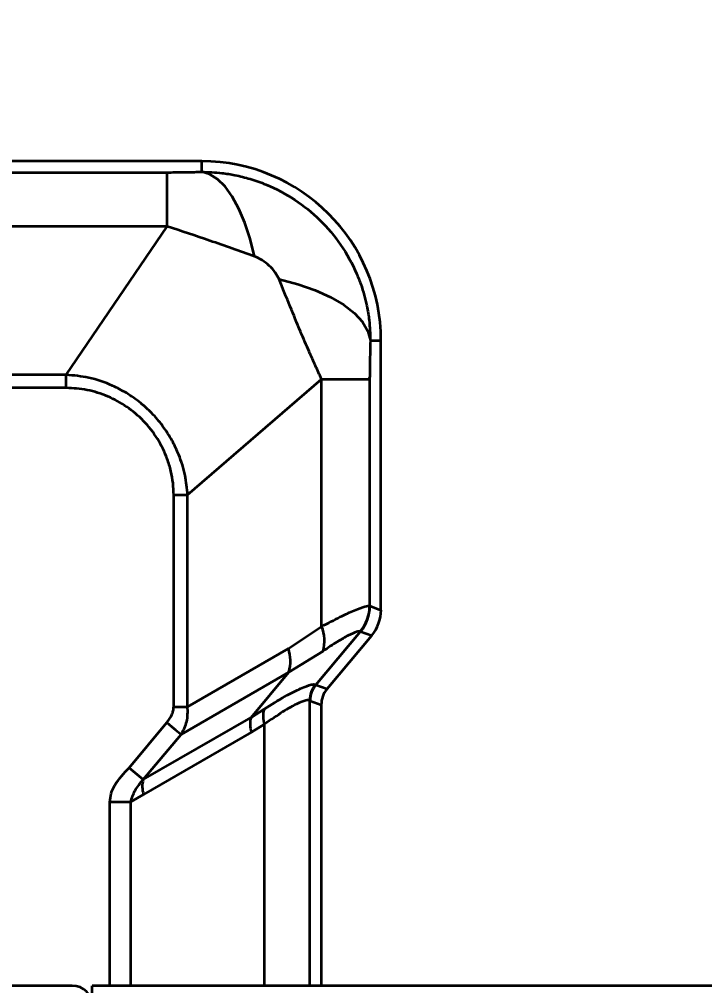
# Model space of a CAD drawing. Header units: millimetres. Extents: x 0 to 420, y 0 to 297.
# Drawn here: x 304.464 to 305.152, y 151.446 to 152.416 of the extents above; entities that cross this region are included whole.
import ezdxf

# ---------------------------------------------------------------- set-up
doc = ezdxf.new("R2010")
doc.units = ezdxf.units.MM
doc.layers.add('尺寸线层', color=150, linetype='Continuous')
doc.styles.add('SLDTEXTSTYLE2', font='TXT', dxfattribs={"width": 0.7})
doc.dimstyles.new('SLDDIMSTYLE0', dxfattribs={"dimtxt": 3.5, "dimasz": 3.302, "dimexe": 0, "dimexo": 0.0625, "dimgap": 0.875, "dimtad": 1, "dimdec": 1, "dimlfac": 100, "dimrnd": 1e-09, "dimzin": 12, "dimdsep": 46, "dimtxsty": 'SLDTEXTSTYLE2', "dimsah": 1, "dimcen": 0.09, "dimadec": 0, "dimazin": 3, "dimtfac": 1, "dimtdec": 3, "dimtofl": 0, "dimtmove": 0, "dimatfit": 3, "dimfxl": 0, "dimfrac": 2, "dimtolj": 1, "dimtzin": 12, "dimarcsym": 0})

# ---------------------------------------------------------------- blocks, each defined once
blk = doc.blocks.new('_D')
at = {"layer": '尺寸线层'}
for p, q in [((291.94307, 202.64124), (364.68758, 202.64124)), ((363.68758, 202.64124), (363.68758, 128.58016)), ((326.11667, 128.58016), (364.68758, 128.58016))]:
    blk.add_line(p, q, dxfattribs=at)
for points in [[(363.68758, 202.64124), (363.17958, 199.33924), (364.19558, 199.33924)], [(363.68758, 128.58016), (364.19558, 131.88216), (363.17958, 131.88216)]]:
    blk.add_solid(points, dxfattribs=at)
at = {"layer": '尺寸线层', "insert": (359.17585, 158.53763), "char_height": 3.5, "attachment_point": 1, "rotation": 90, "style": 'SLDTEXTSTYLE2'}
blk.add_mtext('7406.11', dxfattribs=at)

msp = doc.modelspace()

# ---------------------------------------------------------------- linework, layer by layer
at = {"color": 7, "linetype": 'Continuous', "lineweight": 35}
for p, q in [((304.64702, 152.27319), (304.37293, 152.27319)), ((304.64702, 152.26253), (304.64702, 152.27319)), ((304.37698, 152.26205), (304.61241, 152.26205)), ((304.61241, 152.20775), (304.61241, 152.26205)), ((304.61241, 152.20775), (304.36004, 152.20775)), ((304.51088, 152.05885), (304.61241, 152.20775)), ((304.81634, 152.09319), (304.82702, 152.09319)), ((304.82702, 151.82273), (304.82702, 152.09319)), ((304.51088, 152.05885), (304.30442, 152.05885)), ((304.51088, 152.04567), (304.51088, 152.05885)), ((304.63285, 151.93822), (304.76733, 152.05433)), ((304.76733, 151.8061), (304.76733, 152.05433)), ((304.81564, 152.05433), (304.81564, 151.82692)), ((304.51088, 152.04567), (304.30442, 152.04567)), ((304.61891, 151.93822), (304.63285, 151.93822)), ((304.61891, 151.72571), (304.61891, 151.93822)), ((304.63285, 151.72571), (304.63285, 151.93822)), ((304.81588, 151.82679), (304.81564, 151.82692)), ((304.81588, 151.82679), (304.82702, 151.82273)), ((304.73404, 151.78414), (304.76733, 151.8061)), ((304.76172, 151.74771), (304.80653, 151.80111)), ((304.80653, 151.80111), (304.80627, 151.80127)), ((304.80653, 151.80111), (304.81768, 151.79706)), ((304.77287, 151.74365), (304.81768, 151.79706)), ((304.63285, 151.72571), (304.73404, 151.78414)), ((304.73456, 151.76032), (304.76882, 151.78146)), ((304.62635, 151.69784), (304.73456, 151.76032)), ((304.69652, 151.71498), (304.73456, 151.76032)), ((304.7613, 151.74798), (304.76172, 151.74771)), ((304.76172, 151.74771), (304.77287, 151.74365)), ((304.75588, 151.73166), (304.75543, 151.73196)), ((304.75543, 151.44569), (304.75543, 151.73196)), ((304.75588, 151.73166), (304.76702, 151.7276)), ((304.61891, 151.72571), (304.63285, 151.72571)), ((304.69652, 151.71498), (304.7096, 151.72323)), ((304.76702, 151.7276), (304.76702, 151.44569)), ((304.58831, 151.65251), (304.69652, 151.71498)), ((304.57411, 151.66442), (304.61215, 151.70975)), ((304.71014, 151.70816), (304.69684, 151.7001)), ((304.71014, 151.44569), (304.71014, 151.70816)), ((304.58831, 151.65251), (304.62635, 151.69784)), ((304.69684, 151.7001), (304.58863, 151.63762)), ((304.57411, 151.66442), (304.58831, 151.65251)), ((304.58863, 151.63762), (304.57576, 151.63019)), ((304.55485, 151.63019), (304.57576, 151.63019)), ((304.55485, 151.44569), (304.55485, 151.63019)), ((304.57576, 151.44569), (304.57576, 151.63019)), ((304.51702, 151.44569), (304.35702, 151.44569)), ((309.13702, 151.44569), (304.53702, 151.44569)), ((304.53702, 151.42569), (304.53702, 151.44569))]:
    msp.add_line(p, q, dxfattribs=at)
at = {"color": 7, "linetype": 'Continuous', "lineweight": 35, "flags": 128}
for points in [[(304.70014, 152.17766), (304.69563, 152.19528), (304.6903, 152.21134), (304.68426, 152.22559), (304.67759, 152.23779), (304.6704, 152.24772), (304.66283, 152.25524), (304.65499, 152.2602), (304.64702, 152.26253)], [(304.72472, 152.15485), (304.74363, 152.14987), (304.76095, 152.14386), (304.77636, 152.13692), (304.78957, 152.12917), (304.80035, 152.12077), (304.80849, 152.11186), (304.81385, 152.10261), (304.81634, 152.09319)], [(304.61215, 151.70975), (304.61441, 151.70785), (304.61663, 151.706), (304.61874, 151.70423), (304.62071, 151.70257), (304.62249, 151.70108), (304.62404, 151.69977), (304.62534, 151.69869), (304.62635, 151.69784)]]:
    msp.add_lwpolyline(points, dxfattribs=at)
at = {"color": 7, "linetype": 'Continuous', "lineweight": 35}
for centre, radius, start, end in [((304.64702, 152.09319), 0.18, 360, 90), ((304.77558, 151.82701), 0.04006, 320.00758, 359.87308), ((304.77582, 151.82683), 0.04006, 320.05864, 359.94136), ((304.73498, 151.79178), 0.03537, 343.03769, 23.86274), ((304.69601, 151.7714), 0.04011, 343.96572, 18.51635), ((304.78046, 151.73188), 0.02503, 139.96787, 179.83387), ((304.78091, 151.73163), 0.02504, 140.05864, 179.94136), ((304.73268, 151.71653), 0.02404, 163.79931, 200.3661), ((304.72061, 151.70806), 0.02507, 163.96574, 198.51637), ((304.6124, 151.64558), 0.02507, 163.96574, 198.51636), ((304.51702, 151.42569), 0.02, 0, 90)]:
    msp.add_arc(centre, radius, start, end, dxfattribs=at)
for centre, major_axis, start_param, end_param in [((304.78697, 151.82277), (0.03765, -0.0137), 5.934618, 6.631752), ((304.79206, 151.72758), (0.02353, -0.00856), 2.793026, 3.49016)]:
    msp.add_ellipse(centre, major_axis=major_axis, ratio=0.998448, start_param=start_param, end_param=end_param, dxfattribs=at)
for points, knots in [([(304.61241, 152.26205), (304.61512, 152.26206), (304.62183, 152.26209), (304.63347, 152.26226), (304.64212, 152.26243), (304.64702, 152.26253)], [0, 0, 0, 0, 0.2265988, 0.561025, 1, 1, 1, 1]), ([(304.64702, 152.26253), (304.6538, 152.26231), (304.66499, 152.26195), (304.68123, 152.25928), (304.69606, 152.25561), (304.71661, 152.24833), (304.7409, 152.23548), (304.76634, 152.21493), (304.78743, 152.18987), (304.79996, 152.16724), (304.80679, 152.14984), (304.81024, 152.13892), (304.81315, 152.12687), (304.81573, 152.11167), (304.81611, 152.1), (304.81634, 152.09319)], [0, 0, 0, 0, 0.0764427, 0.1262367, 0.1853464, 0.2486732, 0.3718969, 0.4934184, 0.6155481, 0.7392606, 0.7832919, 0.8263377, 0.8683979, 0.9232224, 1, 1, 1, 1]), ([(304.70014, 152.17766), (304.68511, 152.18298), (304.65587, 152.19333), (304.62662, 152.20303), (304.61241, 152.20775)], [0, 0, 0, 0, 0.513929, 1, 1, 1, 1]), ([(304.72472, 152.15485), (304.72353, 152.15715), (304.72096, 152.1621), (304.71492, 152.1685), (304.70797, 152.17413), (304.70266, 152.17653), (304.70014, 152.17766)], [0, 0, 0, 0, 0.228464, 0.490672, 0.757738, 1, 1, 1, 1]), ([(304.76733, 152.05433), (304.76533, 152.05881), (304.76128, 152.06787), (304.75561, 152.08058), (304.75059, 152.09209), (304.74413, 152.1072), (304.73543, 152.12838), (304.7284, 152.14576), (304.72472, 152.15485)], [0, 0, 0, 0, 0.140816, 0.284488, 0.382285, 0.482496, 0.729213, 1, 1, 1, 1]), ([(304.81634, 152.09319), (304.81612, 152.08425), (304.81585, 152.07306), (304.81568, 152.06026), (304.81564, 152.05636), (304.81564, 152.05487), (304.81564, 152.05433)], [0, 0, 0, 0, 0.712288, 0.891315, 0.960245, 1, 1, 1, 1]), ([(304.63285, 151.93822), (304.63219, 151.94482), (304.63082, 151.95863), (304.62506, 151.97691), (304.61729, 151.99349), (304.60828, 152.00752), (304.59758, 152.02005), (304.58541, 152.03124), (304.57213, 152.04056), (304.55477, 152.04959), (304.53448, 152.0566), (304.51851, 152.05812), (304.51088, 152.05885)], [0, 0, 0, 0, 0.105818, 0.221247, 0.303726, 0.397637, 0.486458, 0.56599, 0.660847, 0.744444, 0.877991, 1, 1, 1, 1]), ([(304.76733, 152.05433), (304.77405, 152.05433), (304.78762, 152.05433), (304.8023, 152.05433), (304.81249, 152.05433), (304.81459, 152.05433), (304.81564, 152.05433)], [0, 0, 0, 0, 0.247804, 0.5, 0.752196, 1, 1, 1, 1]), ([(304.81543, 152.05432), (304.81545, 152.05439), (304.81549, 152.05453), (304.81557, 152.05523), (304.81561, 152.05598), (304.81565, 152.05651)], [0, 0, 0, 0, 0.207126, 0.438229, 1, 1, 1, 1]), ([(304.61891, 151.93822), (304.61877, 151.9422), (304.61849, 151.95029), (304.61629, 151.96246), (304.6117, 151.97763), (304.6032, 151.99503), (304.58928, 152.01273), (304.57235, 152.02718), (304.55301, 152.03771), (304.53229, 152.04441), (304.51793, 152.04525), (304.51088, 152.04567)], [0, 0, 0, 0, 0.070722, 0.143758, 0.21913, 0.352151, 0.485358, 0.616819, 0.745052, 0.874872, 1, 1, 1, 1]), ([(304.76733, 151.8061), (304.77374, 151.80953), (304.78631, 151.81625), (304.80118, 151.82286), (304.81214, 151.82693), (304.81447, 151.82693), (304.81564, 151.82692)], [0, 0, 0, 0, 0.2451288, 0.4803077, 0.7390856, 1, 1, 1, 1]), ([(304.80627, 151.80127), (304.80531, 151.80132), (304.80344, 151.80142), (304.79487, 151.79758), (304.78344, 151.79131), (304.77375, 151.78479), (304.76882, 151.78146)], [0, 0, 0, 0, 0.267138, 0.52122, 0.755952, 1, 1, 1, 1]), ([(304.7096, 151.72323), (304.71682, 151.72776), (304.73088, 151.73659), (304.74707, 151.74446), (304.75802, 151.74858), (304.76023, 151.74818), (304.7613, 151.74798)], [0, 0, 0, 0, 0.2643086, 0.5149307, 0.766931, 1, 1, 1, 1]), ([(304.75543, 151.73196), (304.75444, 151.73219), (304.75245, 151.73265), (304.74279, 151.72873), (304.72868, 151.7212), (304.71642, 151.71257), (304.71014, 151.70816)], [0, 0, 0, 0, 0.24021, 0.485805, 0.736712, 1, 1, 1, 1]), ([(304.61215, 151.70975), (304.61395, 151.71221), (304.61663, 151.71588), (304.6186, 151.72149), (304.61881, 151.72434), (304.61891, 151.72571)], [0, 0, 0, 0, 0.51551, 0.767405, 1, 1, 1, 1]), ([(304.62635, 151.69784), (304.62863, 151.70205), (304.63326, 151.71061), (304.63298, 151.72063), (304.63285, 151.72571)], [0, 0, 0, 0, 0.492397, 1, 1, 1, 1]), ([(304.55485, 151.63019), (304.55512, 151.63303), (304.55566, 151.63899), (304.56161, 151.65128), (304.56894, 151.65898), (304.57411, 151.66442)], [0, 0, 0, 0, 0.211639, 0.442849, 1, 1, 1, 1]), ([(304.57576, 151.63019), (304.57694, 151.63403), (304.57951, 151.64233), (304.58523, 151.64895), (304.58831, 151.65251)], [0, 0, 0, 0, 0.462726, 1, 1, 1, 1])]:
    msp.add_open_spline(points, degree=3, knots=knots, dxfattribs=at)

# ---------------------------------------------------------------- dimensions: what is measured, and where the dimension line sits
at = {"layer": '尺寸线层'}
dim = msp.add_linear_dim(base=(363.68758, 128.58016), p1=(291.94307, 202.64124), p2=(326.11667, 128.58016), angle=90, dimstyle='SLDDIMSTYLE0', dxfattribs=at)
dim.commit()
dim.dimension.update_dxf_attribs({"geometry": '_D', "text_midpoint": (363.68758, 163.90673), "dimtype": 160})

doc.saveas('drawing.dxf')
